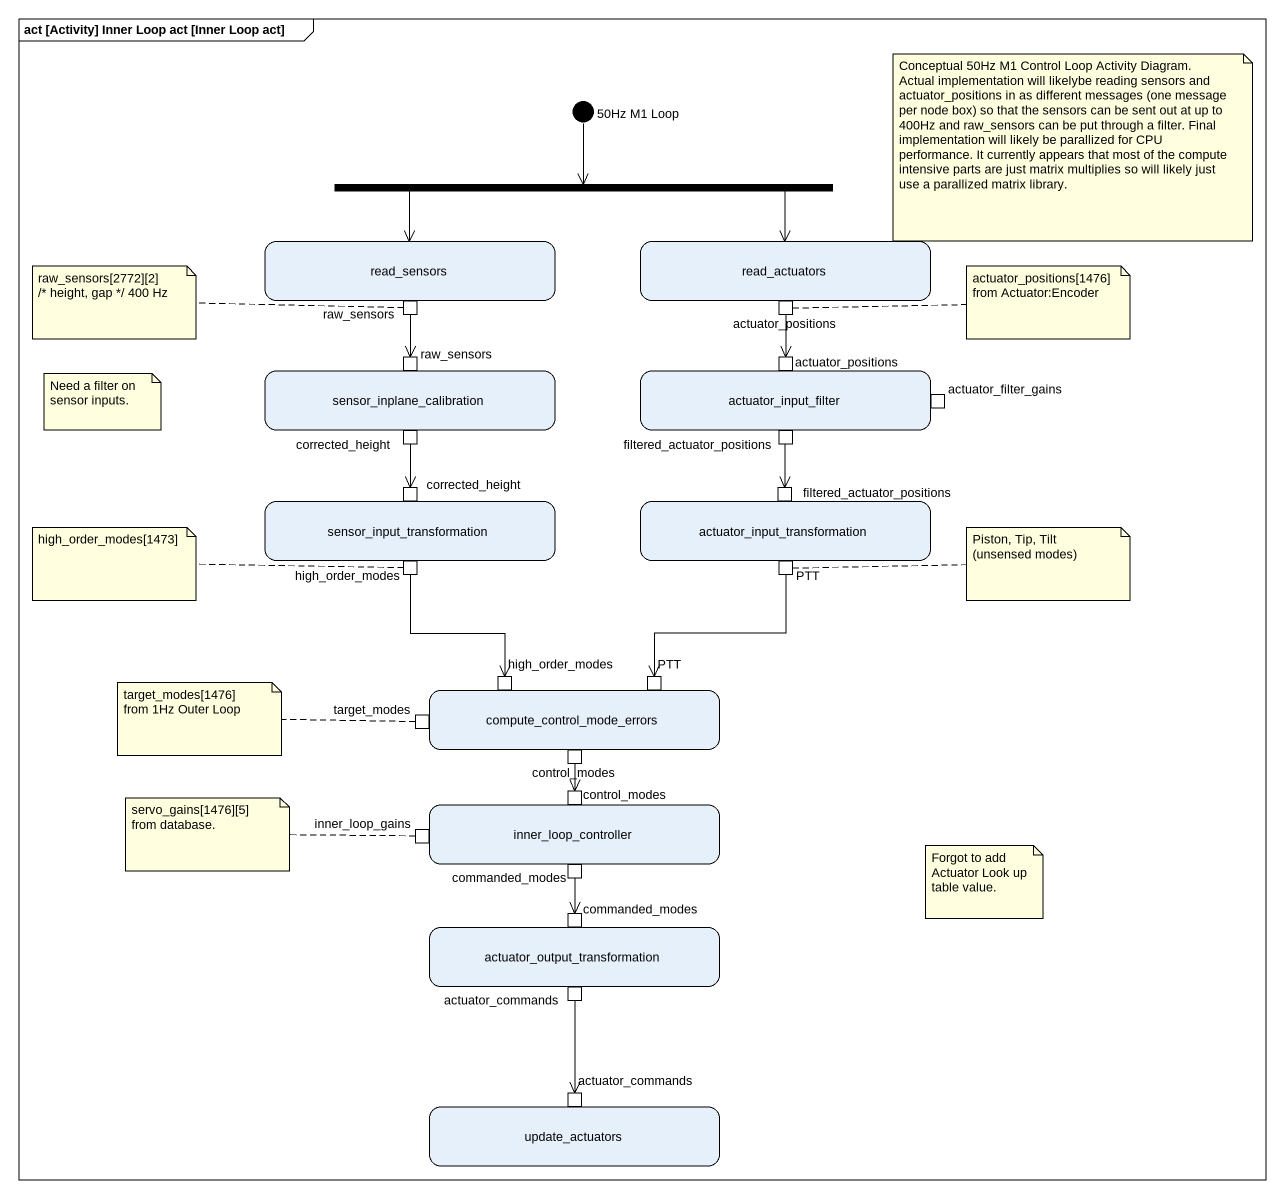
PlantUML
@startuml
mainframe act [Activity] Inner Loop act [Inner Loop act]
hide empty description
state "50Hz M1 Loop" as i50Hz_M1_Loop <<start>>
state fork1 <<fork>>
state read_sensors {
  state raw_sensors <<outputPin>>
}
state read_actuators {
  state actuator_positions <<outputPin>>
}
state sensor_inplane_calibration {
  state "raw_sensors" as raw_sensors_2 <<inputPin>>
  state corrected_height <<outputPin>>
}
state actuator_input_filter {
  state "actuator_positions" as actuator_positions_2 <<inputPin>>
  state actuator_filter_gains <<inputPin>>
  state filtered_actuator_positions <<outputPin>>
}
state sensor_input_transformation {
  state "corrected_height" as corrected_height_2 <<inputPin>>
  state high_order_modes <<outputPin>>
}
state "actuator_input_transformation" as actuator_input {
  state "filtered_actuator_positions" as filtered_actuator_positions_2 <<inputPin>>
  state PTT <<outputPin>>
}
state compute_control_mode_errors {
  state "high_order_modes" as high_order_modes_2 <<inputPin>>
  state "PTT" as PTT_2 <<inputPin>>
  state target_modes <<inputPin>>
  state control_modes <<outputPin>>
}
state inner_loop_controller {
  state inner_loop_gains <<inputPin>>
  state "control_modes" as control_modes_2 <<inputPin>>
  state commanded_modes <<outputPin>>
}
state "actuator_output_transformation" as actuator_output {
  state "commanded_modes" as commanded_modes_2 <<inputPin>>
  state actuator_commands <<outputPin>>
}
state update_actuators {
  state "actuator_commands" as actuator_commands_2 <<inputPin>>
}
i50Hz_M1_Loop --> fork1
fork1 -left-> read_sensors
fork1 -right-> read_actuators
raw_sensors --> raw_sensors_2
actuator_positions --> actuator_positions_2
corrected_height --> corrected_height_2
filtered_actuator_positions --> filtered_actuator_positions_2
high_order_modes --> high_order_modes_2
PTT --> PTT_2
control_modes --> control_modes_2
commanded_modes --> commanded_modes_2
actuator_commands --> actuator_commands_2
note as N1
  Conceptual 50Hz M1 Control Loop Activity Diagram.
  Actual implementation will likelybe reading sensors and actuator_positions in as different messages (one message per node box) so that the sensors can be sent out at up to 400Hz and raw_sensors can be put through a filter. Final implementation will likely be parallized for CPU performance. It currently appears that most of the compute intensive parts are just matrix multiplies so will likely just use a parallized matrix library.
end note
note left of raw_sensors
  raw_sensors[2772][2]
  /* height, gap */ 400 Hz
end note
note right of actuator_positions
  actuator_positions[1476]
  from Actuator:Encoder
end note
note as N4
  Need a filter on sensor inputs.
end note
note left of high_order_modes : high_order_modes[1473]
note right of PTT
  Piston, Tip, Tilt
  (unsensed modes)
end note
note left of target_modes
  target_modes[1476]
  from 1Hz Outer Loop
end note
note left of inner_loop_gains
  servo_gains[1476][5]
  from database.
end note
note as N9
  Forgot to add Actuator Look up table value.
end note
@enduml
